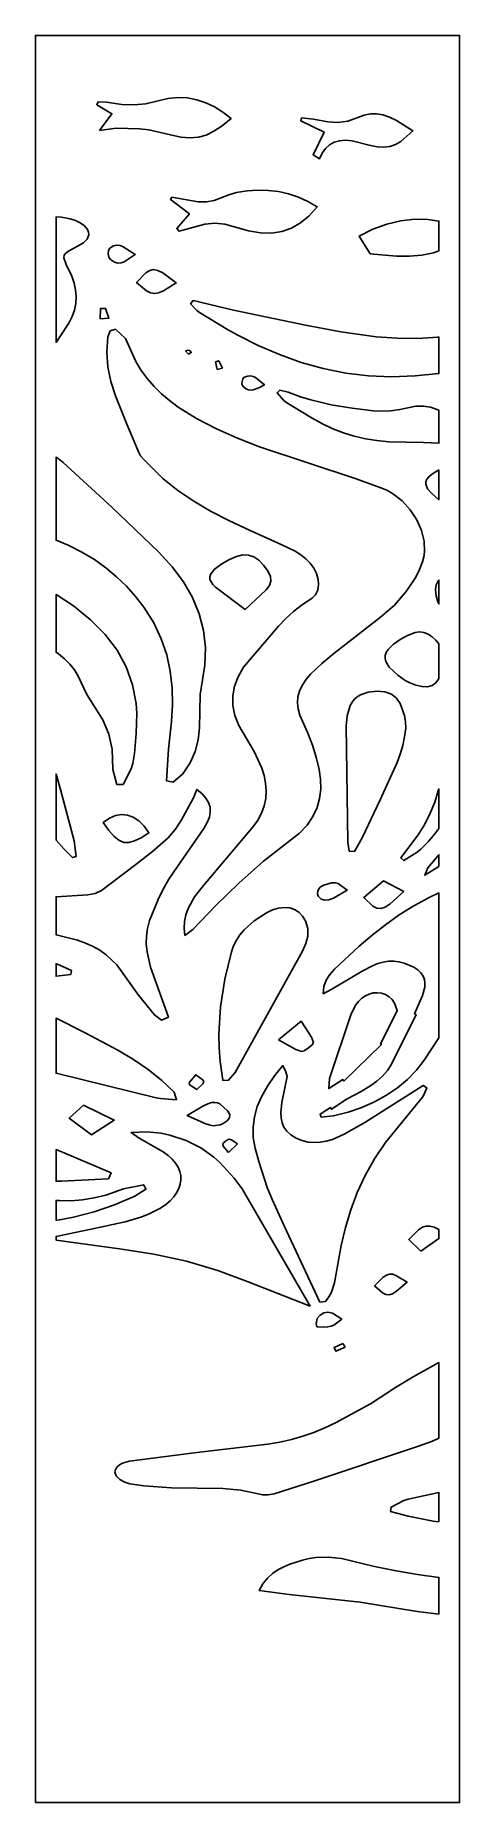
# Model space of a CAD drawing. Extents: x 0 to 408, y 0 to 1700.
import ezdxf

# ---------------------------------------------------------------- set-up
doc = ezdxf.new("R2010")
doc.units = 0
doc.layers.add('CUT', color=1, linetype='Continuous')
doc.layers.add('OUTLINE', color=7, linetype='Continuous')

msp = doc.modelspace()

# ---------------------------------------------------------------- linework, layer by layer
at = {"layer": 'CUT'}
for points in [[(61.71, 1608.63), (73.7, 1624.53), (59.03, 1633.31), (60.51, 1636.09), (68.46, 1635.69), (83.03, 1633.58), (94.72, 1633.08), (106.17, 1634.04), (127.4, 1639.14), (136.99, 1640.15), (146.23, 1639.77), (155.15, 1638.09), (163.78, 1635.19), (172.16, 1631.15), (180.32, 1626.05), (188.28, 1619.96), (179.63, 1612.99), (171.77, 1607.74), (164.29, 1604.13), (156.78, 1602.07), (148.81, 1601.45), (139.96, 1602.18), (129.81, 1604.16), (109.17, 1609.12), (100.06, 1610.03), (77.55, 1610.76)], [(256.01, 1620.81), (267.34, 1619.34), (281.2, 1616.66), (290.94, 1616.26), (300.45, 1617.56), (316.18, 1623.1), (322.21, 1624.35), (328.14, 1624.5), (334.17, 1623.52), (340.49, 1621.4), (347.29, 1618.12), (363.04, 1608.01), (351.51, 1597.92), (346.31, 1594.87), (341.01, 1593.06), (335.25, 1592.42), (328.67, 1592.89), (320.89, 1594.42), (304.5, 1598.54), (298.13, 1599.12), (292.41, 1598.66), (287.34, 1597.17), (282.89, 1594.66), (279.06, 1591.13), (275.81, 1586.59), (273.14, 1581.06), (267.26, 1585.02), (277.63, 1607), (255.38, 1617.62)], [(172.49, 1519.2), (163.06, 1518.37), (138.22, 1511.58), (135.94, 1514.29), (148.2, 1528.32), (129.88, 1542.16), (131.39, 1544.21), (156.42, 1539.89), (164.46, 1539.76), (171.83, 1541.17), (186.01, 1546.53), (193.31, 1548.73), (203.69, 1550.46), (213.92, 1551.18), (223.97, 1550.91), (233.84, 1549.67), (243.49, 1547.45), (252.93, 1544.29), (262.13, 1540.19), (271.08, 1535.18), (263.21, 1526.49), (255, 1519.6), (246.33, 1514.52), (237.11, 1511.22), (227.2, 1509.69), (216.49, 1509.92), (204.86, 1511.89), (182.14, 1518.28)], [(37.16, 1461.74), (38.61, 1455.17), (39.2, 1448.65), (38.91, 1442.19), (37.67, 1435.78), (35.44, 1429.43), (32.16, 1423.16), (23.66, 1409.85), (20, 1404.55), (20, 1525.33), (25.07, 1525.04), (31.73, 1523.91), (37.83, 1522.1), (43.09, 1519.7), (47.24, 1516.75), (49.99, 1513.31), (51.09, 1510.58), (51.36, 1508.14), (49.82, 1503.96), (46.16, 1500.52), (31.96, 1492.51), (29.31, 1490.49), (27.85, 1488.45), (27.47, 1486.14), (29.61, 1479.66), (34.92, 1468.34)], [(322.1, 1489.7), (311.23, 1506.98), (324.56, 1513.51), (338.03, 1518.39), (351.45, 1521.59), (364.64, 1523.11), (377.4, 1522.93), (388, 1521.27), (388, 1492.75), (382.89, 1490.89), (371.6, 1488.44), (359.69, 1487.53), (347.34, 1487.74)], [(84.55, 1496.65), (96.05, 1489.14), (85.33, 1482.03), (82.48, 1481.09), (79.41, 1480.98), (76.05, 1481.96), (72.33, 1484.27), (70.77, 1486.57), (70.05, 1489.79), (70.27, 1492.96), (71.49, 1495.15), (75.14, 1497.37), (78.48, 1498.16), (81.6, 1497.83)], [(110.85, 1452.41), (106.97, 1454.37), (97.34, 1462.17), (106.23, 1471.6), (110, 1473.95), (113.75, 1474.7), (117.84, 1473.88), (122.59, 1471.46), (135.41, 1461.86), (123.09, 1454.24), (118.54, 1452.35), (114.58, 1451.74)], [(62.59, 1437.23), (67.6, 1437.37), (70.81, 1428.01), (62.35, 1427.22)], [(190.45, 1435.76), (259.67, 1421.36), (293.81, 1414.93), (327.77, 1410.14), (347.94, 1408.61), (367.71, 1408.46), (387.03, 1409.7), (388, 1409.84), (388, 1374.61), (365.1, 1372.36), (342.52, 1371.43), (320.29, 1372.37), (298.4, 1375.06), (276.86, 1379.44), (255.65, 1385.41), (234.77, 1392.87), (214.2, 1401.73), (193.95, 1411.89), (184.73, 1417.02), (157.8, 1433.49), (155.39, 1435.32), (149.2, 1441.82), (151.66, 1444.85)], [(254.42, 1046), (262.09, 1028.63), (266.52, 1017.19), (270.15, 1005.59), (272.86, 993.88), (274.16, 984.36), (274.36, 975.04), (273.31, 965.94), (270.9, 957.1), (266.97, 948.54), (261.39, 940.31), (254.03, 932.44), (219.39, 905.49), (195.73, 884.58), (173.22, 862.63), (151.3, 840.04), (143.74, 834.21), (143.11, 841.17), (143.48, 847.75), (144.77, 854.01), (146.87, 859.99), (153.13, 871.31), (161.53, 882.07), (208.41, 937.57), (213.67, 944.58), (217.55, 951.66), (220.17, 958.8), (221.62, 966.01), (221.99, 973.26), (221.39, 980.55), (219.91, 987.88), (217.64, 995.22), (210.36, 1011.24), (195.64, 1036.23), (191.94, 1045.75), (189.98, 1055.21), (189.81, 1064.6), (191.44, 1073.9), (194.92, 1083.1), (200.27, 1092.16), (233.8, 1131.82), (240.81, 1139.2), (248.42, 1146.2), (256.85, 1152.68), (266.29, 1158.51), (269.47, 1161.68), (271.51, 1166.44), (272.38, 1171.78), (272.08, 1176.69), (270.37, 1182.37), (267.76, 1187.5), (264.31, 1192.14), (260.11, 1196.34), (255.22, 1200.17), (249.71, 1203.68), (237.12, 1210.03), (202.47, 1225.52), (185.32, 1233.69), (168.54, 1242.4), (152.37, 1251.86), (137, 1262.27), (122.66, 1273.83), (103.8, 1292.64), (101.23, 1295.68), (99.42, 1298.89), (87.9, 1325.96), (76.93, 1353.22), (72.67, 1367.05), (69.79, 1381.08), (68.7, 1395.35), (69.81, 1409.9), (71.94, 1415.63), (77.2, 1417.27), (86.61, 1408.32), (96.64, 1386.27), (101.86, 1377.72), (107.77, 1369.71), (114.32, 1362.21), (121.46, 1355.2), (129.15, 1348.62), (137.35, 1342.47), (155.05, 1331.28), (174.22, 1321.35), (194.5, 1312.43), (215.53, 1304.25), (307.59, 1273.58), (333.25, 1264.43), (338.49, 1262.17), (343.48, 1259.35), (352.6, 1252.29), (360.42, 1243.71), (366.71, 1234.06), (371.26, 1223.79), (373.88, 1213.35), (374.34, 1203.17), (373.69, 1198.32), (372.42, 1193.7), (369.37, 1186.09), (365.73, 1178.75), (356.71, 1164.88), (345.45, 1152.04), (332.03, 1140.19), (287, 1105.42), (275.54, 1095.65), (264.72, 1085.36), (260.02, 1080.06), (256.43, 1074.67), (253.94, 1069.18), (252.53, 1063.58), (252.15, 1057.86), (252.79, 1052.01)], [(147.17, 1393.21), (144.38, 1396.43), (147.17, 1397.16), (148.57, 1396.84), (149.92, 1394.91)], [(179.95, 1379.71), (174.87, 1378.6), (173.09, 1385.93), (176.42, 1386.91)], [(209.5, 1371.89), (211.72, 1370.79), (220.29, 1363.96), (214.78, 1360.83), (209.58, 1358.9), (207.04, 1358.67), (204.52, 1359.1), (201.99, 1360.31), (199.44, 1362.4), (198.65, 1364.35), (198.74, 1367.02), (199.55, 1369.56), (200.92, 1371.09), (204.2, 1372.21), (207.03, 1372.42)], [(243.03, 1356.92), (255.04, 1352.35), (264.76, 1349.24), (284.57, 1344.54), (304.67, 1341.31), (324.81, 1338.9), (333.25, 1338.49), (341.83, 1338.97), (350.33, 1340.18), (366.02, 1343.31), (373.01, 1343.45), (379.9, 1342.27), (388, 1339.32), (388, 1307.6), (373.38, 1308.36), (339.77, 1309.08), (328.41, 1310.15), (317.37, 1311.94), (306.63, 1314.44), (296.17, 1317.67), (285.96, 1321.63), (275.99, 1326.31), (266.24, 1331.72), (240.86, 1347.19), (238.46, 1349.13), (232.4, 1356.02), (235.03, 1358.54)], [(158.55, 1066.05), (157.72, 1033.85), (156.49, 1022.3), (153.71, 1011.02), (148.97, 1000.12), (141.84, 989.67), (132.65, 981.66), (126.26, 982.86), (127.96, 1013.23), (131, 1039.83), (131.89, 1056.17), (131.54, 1072.33), (129.77, 1088.29), (126.35, 1104.04), (121.09, 1119.59), (113.77, 1134.91), (104.17, 1150.01), (96.21, 1160.31), (87.54, 1170.07), (78.1, 1179.25), (67.85, 1187.82), (56.72, 1195.75), (44.66, 1203), (31.61, 1209.52), (20, 1214.39), (20, 1294.11), (22.06, 1292.92), (26.82, 1289.16), (73.44, 1246.12), (118.48, 1203.11), (131.6, 1188.87), (142.49, 1174.22), (151.13, 1159.14), (157.51, 1143.62), (161.63, 1127.62), (163.46, 1111.14), (162.98, 1094.15)], [(388, 1281.92), (388, 1253.26), (381.26, 1259.2), (377.25, 1263.76), (375.4, 1268.34), (375.51, 1270.65), (376.43, 1272.98), (378.23, 1275.34), (381.01, 1277.73)], [(223.86, 1184.16), (226.02, 1179.5), (226.51, 1175.07), (225.22, 1170.82), (222.07, 1166.71), (201.7, 1147.72), (173.09, 1169.32), (170.59, 1171.74), (167.92, 1176.63), (167.75, 1179.08), (168.34, 1181.5), (171.83, 1186.23), (179.25, 1191.62), (186.65, 1195.96), (193.34, 1198.8), (199.42, 1200.15), (204.97, 1199.99), (210.09, 1198.32), (214.89, 1195.13), (219.44, 1190.41)], [(384.84, 1166.83), (385.47, 1171.32), (387.2, 1175.15), (388, 1176.03), (388, 1153.14), (387.02, 1155.09), (385.35, 1160.83)], [(84.29, 979.37), (78.26, 979.45), (74.47, 993.68), (73.75, 1013.44), (70.58, 1027.83), (64.8, 1041.69), (49.66, 1065.83), (41.29, 1083.59), (37.58, 1089.64), (33.17, 1095.23), (28.08, 1100.37), (22.29, 1105.06), (20, 1106.56), (20, 1162.11), (36.62, 1151.19), (53.15, 1137.86), (67.15, 1123.65), (78.59, 1108.52), (87.41, 1092.44), (93.56, 1075.37), (96.97, 1057.26), (97.63, 1047.8), (97.08, 1028.45), (95.26, 1009.21), (93.71, 999.64), (92.15, 994.52)], [(355.68, 1079.44), (348.6, 1084.41), (340.34, 1092.18), (337.1, 1097.81), (336.39, 1100.72), (336.43, 1103.62), (337.33, 1106.48), (339.18, 1109.24), (344.47, 1114.32), (350.87, 1118.85), (357.97, 1122.67), (365.38, 1125.58), (369.46, 1126.19), (373.67, 1125.58), (377.82, 1123.94), (381.72, 1121.43), (385.2, 1118.24), (388, 1114.62), (388, 1081.54), (387.68, 1080.68), (384.99, 1077.1), (381.42, 1074.69), (377.04, 1073.47), (371.89, 1073.49), (366.03, 1074.77), (359.52, 1077.36)], [(328.59, 1069.19), (336.18, 1068.58), (342.48, 1066.23), (347.38, 1062.37), (350.73, 1057.27), (354.95, 1045.59), (356.07, 1039.58), (356.17, 1033.63), (355.13, 1025.27), (353.37, 1016.91), (350.95, 1008.63), (347.87, 1000.52), (331.7, 964.6), (314.66, 928.69), (306.82, 914.92), (301.92, 915.4), (300.54, 924.04), (298.97, 1035.48), (299.87, 1045.47), (302.77, 1055.22), (304.54, 1058.52), (306.84, 1061.33), (309.6, 1063.67), (312.78, 1065.57), (320.17, 1068.13)], [(24.17, 974.43), (37.27, 925.05), (39.13, 910.08), (35.57, 909.1), (27.36, 917.35), (20, 925.84), (20, 989.39)], [(167.96, 957.64), (168.21, 953.03), (167.3, 948.11), (165.23, 942.81), (162, 937.04), (136.53, 900.59), (128.46, 888.23), (122.97, 878.6), (118.04, 868.75), (109.92, 848.64), (107.84, 840.96), (106.81, 833.37), (106.71, 825.85), (107.43, 818.41), (110.82, 803.74), (127.96, 755.5), (121.38, 752.78), (114.44, 757.66), (99.2, 776.69), (78.5, 805.85), (68.08, 815.66), (62.06, 819.89), (55.46, 823.63), (48.26, 826.85), (40.44, 829.51), (20, 834.8), (20, 871.45), (50.37, 873.25), (57.49, 874.58), (63.65, 877.57), (96.74, 902.41), (112.68, 915.05), (127.68, 928.18), (134.82, 936.36), (140.53, 945.41), (152.08, 966.59), (155.43, 974.71), (160.29, 970.49), (164, 966.29), (166.56, 962.04)], [(387.49, 973.16), (388, 975.2), (388, 937.01), (384.19, 931.84), (377.83, 924.38), (370.71, 917.19), (367, 914.19), (354.23, 906.24), (351.32, 908.73), (368, 930.89), (374.38, 941.23), (379.68, 951.73), (384.02, 962.38)], [(80.32, 925.7), (75.7, 929.5), (70.78, 935.21), (65.23, 942.93), (71.14, 947.09), (77.05, 949.64), (82.91, 950.61), (88.65, 950.03), (94.21, 947.92), (99.53, 944.32), (104.55, 939.26), (109.22, 932.77), (101.66, 928.14), (95.29, 925.04), (89.81, 923.55), (84.92, 923.74)], [(388, 900.62), (374.42, 892.06), (377.47, 899.33), (388, 911.74)], [(277.34, 882.58), (284.88, 884.7), (288.57, 884.88), (291.14, 884.15), (299.85, 877.74), (286.57, 870.16), (282.23, 868.39), (278.19, 868.02), (274.7, 869.15), (272.05, 871.89), (271.46, 874.05), (271.69, 876.68), (272.61, 879.16), (274.11, 880.88)], [(354.26, 876.35), (341.05, 864.69), (336.23, 861.54), (332.13, 860.12), (328.4, 860.38), (324.68, 862.27), (315.88, 870.79), (334.89, 886.65)], [(372.8, 795), (370.67, 798.09), (367.68, 800.95), (363.81, 803.57), (354.51, 807.65), (349.66, 808.84), (344.72, 809.42), (339.69, 809.35), (334.6, 808.62), (329.47, 807.18), (324.31, 805), (314.31, 799.72), (285.03, 782.46), (276.78, 778.11), (277.39, 785), (279.58, 791.11), (283.12, 796.64), (287.77, 801.78), (311.45, 823.96), (323.81, 834.45), (336.61, 844.45), (349.95, 853.87), (363.9, 862.62), (378.55, 870.65), (388, 875.11), (388, 735.6), (373.99, 714.34), (366.47, 704.52), (357.87, 695.62), (348.24, 687.61), (337.65, 680.49), (326.16, 674.24), (313.82, 668.83), (300.7, 664.26), (286.85, 660.51), (274.88, 659.41), (273.85, 662.39), (283.67, 668.59), (284.68, 667.06), (299.74, 676.95), (313.3, 684.15), (322.53, 689.78), (328.43, 694.08), (333.91, 698.93), (338.6, 704.16), (342.11, 709.63), (366.07, 758.13), (364.51, 758.9), (372.16, 776.55), (374.51, 784.47), (374.68, 788.17), (374.12, 791.69)], [(228.17, 858.79), (233.96, 860.54), (239.45, 861.16), (244.57, 860.67), (249.25, 859.1), (253.42, 856.47), (256.99, 852.8), (259.89, 848.12), (262.16, 840.84), (262.12, 833.56), (260.22, 826.34), (256.91, 819.21), (192.06, 702.28), (185.25, 694.6), (180.24, 694.91), (177.66, 712.82), (176.62, 726.01), (176.39, 739.2), (178.12, 765.61), (182.35, 792.01), (188.58, 818.37), (190.59, 824.25), (193.33, 829.74), (196.75, 834.87), (200.8, 839.65), (210.55, 848.3), (222.18, 855.89)], [(34.06, 796.72), (20, 794.89), (20, 806.96), (21.24, 806.52), (34.65, 800.47)], [(296.78, 693.96), (295.6, 695.76), (282.12, 686.91), (282.96, 696.56), (303.33, 757.72), (307.9, 766.96), (310.75, 770.66), (313.92, 773.72), (317.36, 776.11), (321.01, 777.82), (324.85, 778.83), (328.81, 779.12), (332.96, 778.62), (336.77, 777.32), (340.17, 775.27), (343.09, 772.53), (345.46, 769.16), (347.95, 762.11), (331.96, 729.75), (332.8, 729.33)], [(79.29, 723.76), (94.23, 714.77), (108.38, 705.14), (121.56, 694.72), (133.59, 683.32), (135.61, 676.15), (120.46, 677.31), (116.23, 678.06), (20, 701.6), (20, 754.58), (47.78, 740.56)], [(233.88, 733.76), (255.56, 751.6), (265.44, 736.24), (267.44, 731.34), (266.16, 729.03), (262.62, 725.93), (258.59, 723.32), (255.82, 722.47), (250.33, 724.56)], [(161.99, 693.36), (161.2, 691.57), (155.37, 686.13), (148.98, 690.01), (147.97, 691.55), (148.34, 693.19), (154.18, 700.22), (161.37, 694.83)], [(309.55, 586.94), (303.34, 570.22), (298.24, 553.24), (294.07, 536.05), (287.74, 500.17), (284.74, 491.01), (282.35, 486.53), (279.16, 482.17), (273.57, 481.47), (239.13, 554.77), (228.02, 579.54), (223.04, 591.77), (214.74, 616.86), (211.3, 629.61), (209.53, 639.75), (209.33, 649.78), (210.65, 659.72), (213.44, 669.59), (217.63, 679.43), (223.18, 689.24), (230.02, 699.07), (238.09, 708.94), (240.97, 703.04), (242.11, 698.6), (237.11, 673.48), (235.98, 663.4), (236.24, 658.6), (237.22, 654.05), (239.04, 649.78), (241.81, 645.85), (245.66, 642.31), (250.7, 639.21), (256.4, 636.86), (262.19, 635.48), (268.04, 634.98), (273.91, 635.28), (279.78, 636.3), (285.6, 637.96), (297.03, 642.89), (316.83, 654.32), (372.9, 689.96), (376.41, 687.75), (373.6, 680.82), (372.25, 678.71), (336.59, 635.17), (326.01, 619.46), (317.05, 603.37)], [(46.23, 670.92), (75.87, 656.62), (53.93, 642.54), (32.59, 658.34)], [(186.88, 662.01), (186.56, 658.74), (184.32, 655.81), (180.74, 653.34), (177.85, 652.16), (171.09, 651.18), (168.15, 651.55), (162.9, 653.31), (145.91, 660.85), (161.13, 670.03), (165.88, 672.29), (169.38, 673.36), (172.39, 673.59), (175.01, 673.14), (177.3, 672.14), (184.72, 665.49)], [(198.77, 590.33), (264.16, 477.69), (204.68, 501.03), (175.49, 511.76), (145.48, 520.78), (114.04, 527.55), (80.95, 532.77), (20, 541.16), (20, 544.56), (62.71, 553.48), (86.27, 558.85), (101.38, 563.28), (108.64, 565.98), (120.48, 571.95), (125.37, 575.34), (129.57, 578.95), (133.06, 582.74), (135.85, 586.68), (137.92, 590.72), (139.27, 594.84), (139.88, 599), (139.76, 603.15), (138.88, 607.27), (137.25, 611.31), (134.84, 615.24), (131.66, 619.03), (127.68, 622.64), (122.9, 626.02), (99.87, 639.07), (92.1, 644.6), (107.28, 645.34), (121.02, 643.86), (129.46, 642.09), (145.13, 637), (159.19, 629.93), (171.66, 620.98), (177, 616.21), (191.25, 600.76)], [(194.53, 633.57), (185.76, 625.43), (180.7, 631.42), (180.18, 633.14), (180.93, 634.63), (182.71, 636.35), (184.73, 637.72), (186.24, 638.18), (188.49, 637.44)], [(25.06, 597.83), (20, 597.71), (20, 628.18), (72.81, 605.92), (70.23, 600.17)], [(20, 560.12), (20, 579.38), (23.33, 579.12), (34.33, 579.06), (45.38, 579.88), (56.48, 581.67), (67.63, 584.51), (84.91, 590.47), (104.2, 594.37), (106.27, 590.07), (95.55, 583.36), (76.25, 574.96), (56.66, 568.19), (36.81, 563.06)], [(370.77, 530.53), (359.04, 541.72), (368.54, 550.95), (372.16, 553.46), (375.58, 554.66), (379.22, 554.62), (383.47, 553.42), (388, 551.3), (388, 542.57)], [(343.76, 508.2), (347.38, 506.8), (357.48, 500.75), (347.23, 491.91), (343.44, 489.54), (340.15, 488.52), (337.06, 488.81), (333.89, 490.37), (326.12, 497.21), (334.48, 505.37), (337.66, 507.52), (340.64, 508.45)], [(286.87, 459.37), (284.39, 458.28), (281.02, 457.59), (277.53, 457.31), (270.76, 457.8), (270.02, 460.93), (271.15, 465.71), (273.88, 468.97), (277.32, 471.06), (281.35, 471.73), (285.83, 470.72), (294.64, 465.2)], [(295.81, 441.74), (297.81, 438.24), (288.85, 434.29), (287.38, 437.84)], [(85.99, 308.13), (81.21, 310.92), (77.69, 314.35), (76.46, 317.8), (77.17, 320.61), (78.72, 322.96), (80.96, 324.88), (83.75, 326.43), (90.42, 328.59), (155.22, 336.9), (223.51, 344.68), (234.99, 346.68), (246.21, 349.25), (257.18, 352.4), (267.93, 356.14), (278.45, 360.46), (288.76, 365.39), (322.13, 383.67), (346.25, 399.22), (363.28, 409.57), (388, 423.27), (388, 350.61), (381.87, 347.82), (368.5, 342.92), (268.77, 309.54), (229.52, 297), (223.97, 296.13), (218.62, 295.97), (197.44, 300.46), (180.22, 302.19), (130.97, 302.98), (104.17, 304.9), (91.01, 306.59)], [(388, 269.99), (382.54, 270.9), (358.38, 275.48), (341.49, 280.14), (342.08, 284.35), (354.41, 290.62), (358.59, 291.98), (388, 298.48)], [(294.24, 234.87), (326.17, 227.15), (346.8, 222.92), (367.6, 219.45), (388, 216.68), (388, 181.42), (367.22, 183.75), (312.33, 192.9), (244.13, 200.2), (215.23, 203.99), (218.88, 210.59), (223.17, 216.03), (228, 220.46), (233.27, 224.05), (238.89, 226.95), (244.75, 229.32), (256.81, 233.11), (263.34, 234.7), (269.75, 235.7), (282.23, 236.15)]]:
    msp.add_lwpolyline(points, close=True, dxfattribs=at)
at = {"layer": 'OUTLINE'}
msp.add_lwpolyline([(0, 0), (408, 0), (408, 1700), (0, 1700)], close=True, dxfattribs=at)

doc.saveas('drawing.dxf')
